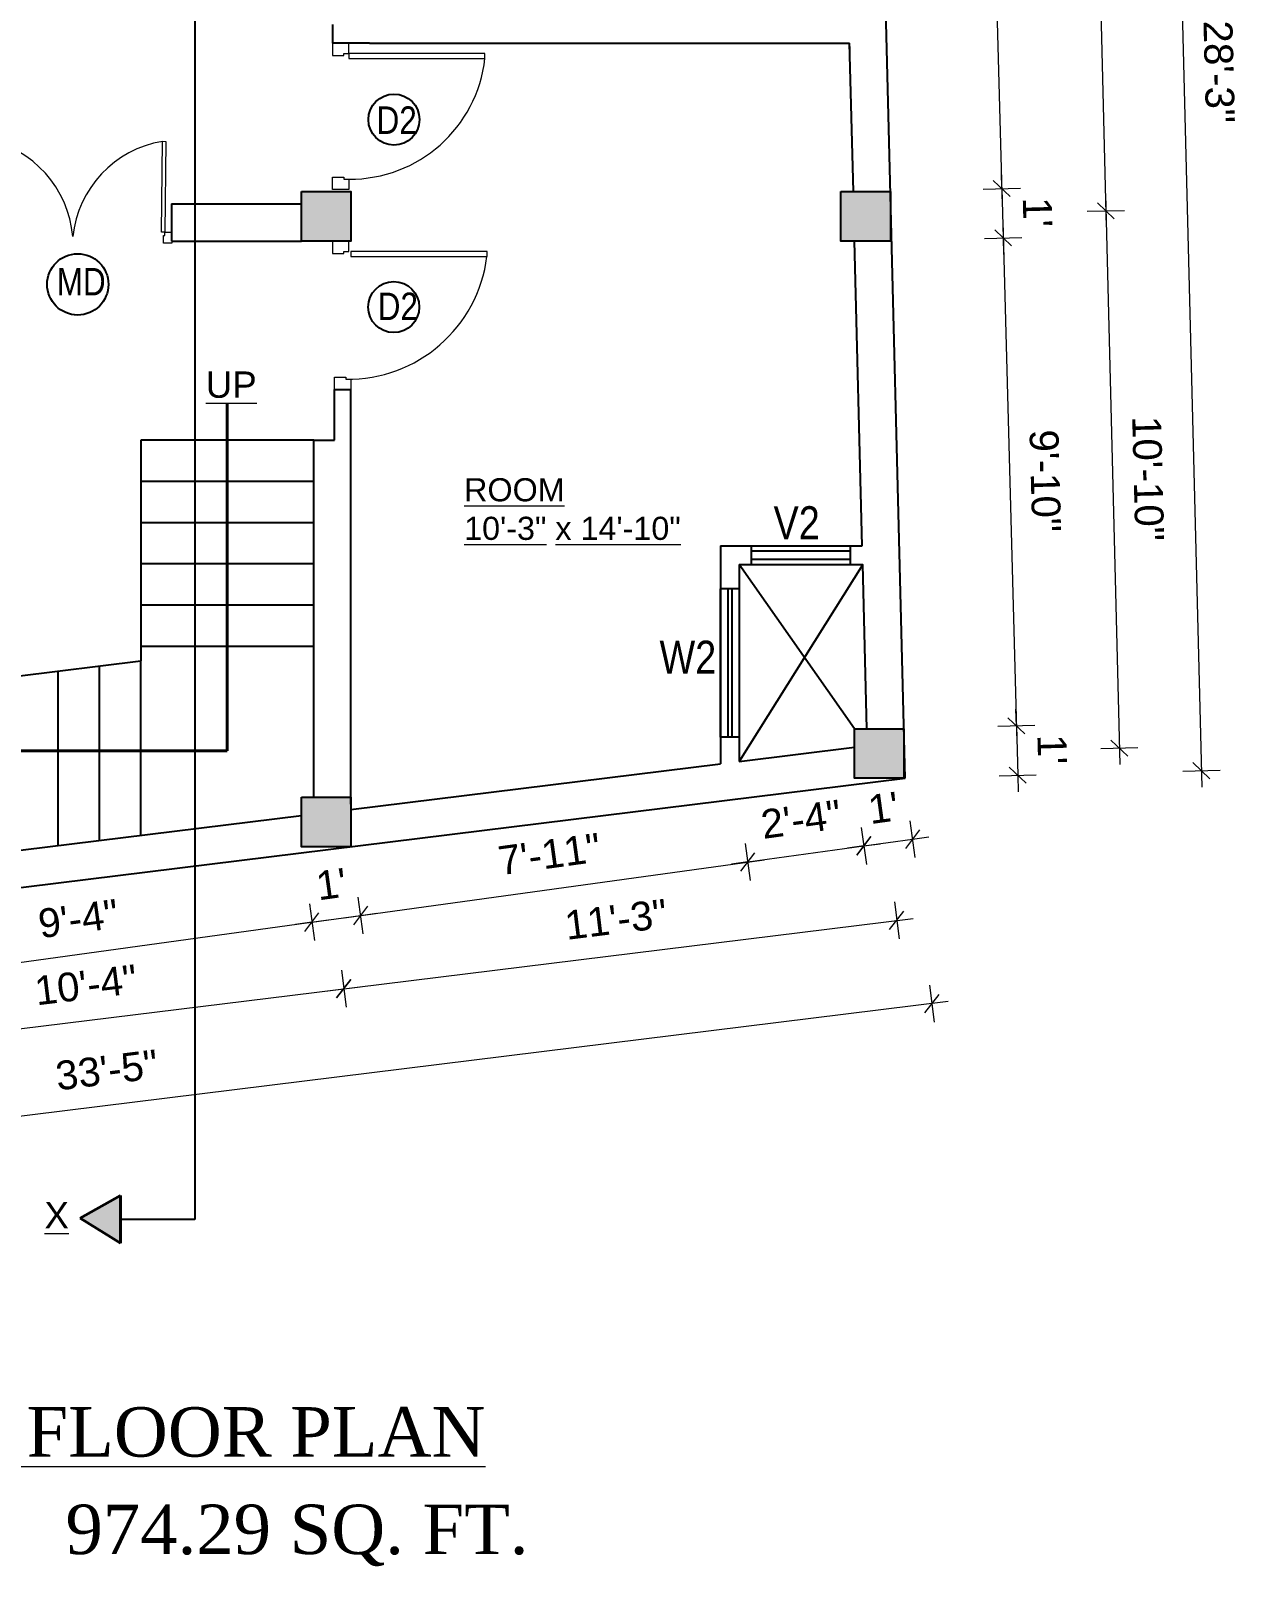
# Model space of a CAD drawing. Header units: inches. Extents: x -111 to 45239, y -6849 to 1261.
# Drawn here: x 25653 to 25946.2, y -912.2 to -539.9 of the extents above; entities that cross this region are included whole.
import ezdxf

# ---------------------------------------------------------------- set-up
doc = ezdxf.new("R2010")
doc.units = ezdxf.units.IN
doc.header["$LTSCALE"] = 0.5
doc.header["$MEASUREMENT"] = 0
doc.header["$PDMODE"] = 66
for name, color, linetype, lineweight in [('A_Title Text', 105, 'Continuous', 60), ('door', 202, 'Continuous', 5), ('TEXT', 220, 'Continuous', 9), ('Text 0.200', 122, 'Continuous', 20), ('Toilet', 7, 'Continuous', 25), ('wall', 20, 'Continuous', 40)]:
    doc.layers.add(name, color=color, linetype=linetype, lineweight=lineweight)
doc.styles.add('arial', font='arial.ttf')
doc.styles.add('ordinary', font='ARIALN.TTF')
doc.styles.get("Standard").update_dxf_attribs({"font": 'arial.ttf'})
doc.dimstyles.new('Sudeep', dxfattribs={"dimtxt": 6, "dimasz": 4, "dimexe": 4.5, "dimexo": 4.5, "dimgap": 5, "dimtad": 1, "dimdec": 0, "dimlunit": 4, "dimtxsty": 'arial', "dimblk": 'OBLIQUE', "dimcen": 250, "dimdle": 4, "dimclrd": 86, "dimclre": 5, "dimclrt": 1, "dimadec": 0, "dimazin": 0, "dimtfac": 1, "dimtdec": 0, "dimtix": 1, "dimtmove": 1, "dimatfit": 3, "dimldrblk": 'OBLIQUE', "dimfxl": 4.5, "dimfxlon": 1, "dimfrac": 2, "dimlwd": 15, "dimlwe": 13, "dimarcsym": 0})

# ---------------------------------------------------------------- blocks, each defined once
blk = doc.blocks.new('_Oblique')
at = {"color": 0, "linetype": 'ByBlock', "lineweight": -2}
blk.add_line((-0.5, -0.5), (0.5, 0.5), dxfattribs=at)
blk = doc.blocks.new('*D794')
at = {"layer": 'A_Title Text', "color": 86, "lineweight": 15, "transparency": 16777216}
blk.add_line((25884.18, -416.89), (25888.68, -582.14), dxfattribs=at)
at = {"layer": 'A_Title Text', "color": 5, "lineweight": 13, "transparency": 16777216}
for p, q in [((25879.79, -421.01), (25888.79, -420.77)), ((25884.08, -578.26), (25893.07, -578.02))]:
    blk.add_line(p, q, dxfattribs=at)
at = {"layer": 'Defpoints', "color": 0, "transparency": 16777216}
for p in [(25857.27, -421.62), (25861.55, -578.88), (25888.57, -578.14)]:
    blk.add_point(p, dxfattribs=at)
at = {"layer": 'A_Title Text', "color": 86, "lineweight": 15, "transparency": 16777216, "xscale": 4, "yscale": 4, "zscale": 4}
for p, rotation in [((25884.29, -420.89), 91.55964457940769), ((25888.57, -578.14), 271.5596445794077)]:
    blk.add_blockref('_Oblique', p, dxfattribs=dict(at, rotation=rotation))
at = {"layer": 'A_Title Text', "color": 1, "transparency": 16777216, "insert": (25895.01, -499.28), "char_height": 7, "attachment_point": 5, "rotation": 271.5596, "style": 'arial'}
blk.add_mtext('13\'-1"', dxfattribs=at)
blk = doc.blocks.new('*D795')
at = {"layer": 'A_Title Text', "color": 86, "lineweight": 15, "transparency": 16777216}
for p, q in [((25888.57, -578.14), (25888.47, -574.14)), ((25888.57, -578.14), (25888.9, -590.13)), ((25888.9, -590.13), (25889.01, -594.13))]:
    blk.add_line(p, q, dxfattribs=at)
at = {"layer": 'A_Title Text', "color": 5, "lineweight": 13, "transparency": 16777216}
for p, q in [((25884.08, -578.26), (25893.07, -578.02)), ((25884.4, -590.25), (25893.4, -590.01))]:
    blk.add_line(p, q, dxfattribs=at)
at = {"layer": 'Defpoints', "color": 0, "transparency": 16777216}
for p in [(25861.55, -578.88), (25861.55, -590.88), (25888.9, -590.13)]:
    blk.add_point(p, dxfattribs=at)
at = {"layer": 'A_Title Text', "color": 86, "lineweight": 15, "transparency": 16777216, "xscale": 4, "yscale": 4, "zscale": 4}
for p, rotation in [((25888.57, -578.14), 271.5596445794169), ((25888.9, -590.13), 91.55964457941695)]:
    blk.add_blockref('_Oblique', p, dxfattribs=dict(at, rotation=rotation))
at = {"layer": 'A_Title Text', "color": 1, "transparency": 16777216, "insert": (25897.25, -583.9), "char_height": 7, "attachment_point": 5, "rotation": 271.5596, "style": 'arial'}
blk.add_mtext("1'", dxfattribs=at)
blk = doc.blocks.new('*D796')
at = {"layer": 'A_Title Text', "color": 86, "lineweight": 15, "transparency": 16777216}
blk.add_line((25888.79, -586.13), (25892.23, -712.41), dxfattribs=at)
at = {"layer": 'A_Title Text', "color": 5, "lineweight": 13, "transparency": 16777216}
for p, q in [((25884.4, -590.25), (25893.4, -590.01)), ((25887.62, -708.53), (25896.62, -708.29))]:
    blk.add_line(p, q, dxfattribs=at)
at = {"layer": 'Defpoints', "color": 0, "transparency": 16777216}
for p in [(25861.55, -590.88), (25864.85, -709.15), (25892.12, -708.41)]:
    blk.add_point(p, dxfattribs=at)
at = {"layer": 'A_Title Text', "color": 86, "lineweight": 15, "transparency": 16777216, "xscale": 4, "yscale": 4, "zscale": 4}
for p, rotation in [((25888.9, -590.13), 91.55964457941695), ((25892.12, -708.41), 271.5596445794169)]:
    blk.add_blockref('_Oblique', p, dxfattribs=dict(at, rotation=rotation))
at = {"layer": 'A_Title Text', "color": 1, "transparency": 16777216, "insert": (25899.08, -649.04), "char_height": 7, "attachment_point": 5, "rotation": 271.5596, "style": 'arial'}
blk.add_mtext('9\'-10"', dxfattribs=at)
blk = doc.blocks.new('*D797')
at = {"layer": 'A_Title Text', "color": 86, "lineweight": 15, "transparency": 16777216}
for p, q in [((25892.12, -708.41), (25892.01, -704.41)), ((25892.12, -708.41), (25892.45, -720.41)), ((25892.45, -720.41), (25892.56, -724.41))]:
    blk.add_line(p, q, dxfattribs=at)
at = {"layer": 'A_Title Text', "color": 5, "lineweight": 13, "transparency": 16777216}
for p, q in [((25887.62, -708.53), (25896.62, -708.29)), ((25887.95, -720.53), (25896.95, -720.29))]:
    blk.add_line(p, q, dxfattribs=at)
at = {"layer": 'Defpoints', "color": 0, "transparency": 16777216}
for p in [(25864.85, -709.15), (25865.15, -721.15), (25892.45, -720.41)]:
    blk.add_point(p, dxfattribs=at)
at = {"layer": 'A_Title Text', "color": 86, "lineweight": 15, "transparency": 16777216, "xscale": 4, "yscale": 4, "zscale": 4}
for p, rotation in [((25892.12, -708.41), 271.5596445794169), ((25892.45, -720.41), 91.55964457941695)]:
    blk.add_blockref('_Oblique', p, dxfattribs=dict(at, rotation=rotation))
at = {"layer": 'A_Title Text', "color": 1, "transparency": 16777216, "insert": (25900.8, -714.18), "char_height": 7, "attachment_point": 5, "rotation": 271.5596, "style": 'arial'}
blk.add_mtext("1'", dxfattribs=at)
blk = doc.blocks.new('*D800')
at = {"layer": 'A_Title Text', "color": 86, "lineweight": 15, "transparency": 16777216}
blk.add_line((25909.43, -410.3), (25913.91, -587.55), dxfattribs=at)
at = {"layer": 'A_Title Text', "color": 5, "lineweight": 13, "transparency": 16777216}
for p, q in [((25905.03, -414.42), (25914.03, -414.19)), ((25909.31, -583.67), (25918.31, -583.44))]:
    blk.add_line(p, q, dxfattribs=at)
at = {"layer": 'Defpoints', "color": 0, "transparency": 16777216}
for p in [(25857.27, -415.62), (25913.81, -583.55), (25861.55, -584.88)]:
    blk.add_point(p, dxfattribs=at)
at = {"layer": 'A_Title Text', "color": 86, "lineweight": 15, "transparency": 16777216, "xscale": 4, "yscale": 4, "zscale": 4}
for p, rotation in [((25909.53, -414.3), 91.44911383239761), ((25913.81, -583.55), 271.4491138323976)]:
    blk.add_blockref('_Oblique', p, dxfattribs=dict(at, rotation=rotation))
at = {"layer": 'A_Title Text', "color": 1, "transparency": 16777216, "insert": (25920.18, -498.71), "char_height": 7, "attachment_point": 5, "rotation": 271.4491, "style": 'arial'}
blk.add_mtext('14\'-1"', dxfattribs=at)
blk = doc.blocks.new('*D801')
at = {"layer": 'A_Title Text', "color": 86, "lineweight": 15, "transparency": 16777216}
blk.add_line((25913.71, -579.55), (25917.21, -717.83), dxfattribs=at)
at = {"layer": 'A_Title Text', "color": 5, "lineweight": 13, "transparency": 16777216}
for p, q in [((25909.31, -583.67), (25918.31, -583.44)), ((25912.61, -713.94), (25921.6, -713.72))]:
    blk.add_line(p, q, dxfattribs=at)
at = {"layer": 'Defpoints', "color": 0, "transparency": 16777216}
for p in [(25861.55, -584.88), (25917.1, -713.83), (25864.85, -715.15)]:
    blk.add_point(p, dxfattribs=at)
at = {"layer": 'A_Title Text', "color": 86, "lineweight": 15, "transparency": 16777216, "xscale": 4, "yscale": 4, "zscale": 4}
for p, rotation in [((25913.81, -583.55), 91.44911383237411), ((25917.1, -713.83), 271.4491138323741)]:
    blk.add_blockref('_Oblique', p, dxfattribs=dict(at, rotation=rotation))
at = {"layer": 'A_Title Text', "color": 1, "transparency": 16777216, "insert": (25924.03, -648.47), "char_height": 7, "attachment_point": 5, "rotation": 271.4491, "style": 'arial'}
blk.add_mtext('10\'-10"', dxfattribs=at)
blk = doc.blocks.new('*D802')
at = {"layer": 'A_Title Text', "color": 86, "lineweight": 15, "transparency": 16777216}
blk.add_line((25928.26, -376.79), (25937.1, -723.32), dxfattribs=at)
at = {"layer": 'A_Title Text', "color": 5, "lineweight": 13, "transparency": 16777216}
for p, q in [((25923.86, -380.91), (25932.86, -380.68)), ((25932.5, -719.43), (25941.5, -719.2))]:
    blk.add_line(p, q, dxfattribs=at)
at = {"layer": 'Defpoints', "color": 0, "transparency": 16777216}
for p in [(25856.51, -382.62), (25865.15, -721.15), (25937, -719.32)]:
    blk.add_point(p, dxfattribs=at)
at = {"layer": 'A_Title Text', "color": 86, "lineweight": 15, "transparency": 16777216, "xscale": 4, "yscale": 4, "zscale": 4}
for p, rotation in [((25928.36, -380.79), 91.46195018982071), ((25937, -719.32), 271.4619501898207)]:
    blk.add_blockref('_Oblique', p, dxfattribs=dict(at, rotation=rotation))
at = {"layer": 'A_Title Text', "color": 1, "transparency": 16777216, "insert": (25941.25, -549.84), "char_height": 7, "attachment_point": 5, "rotation": 271.462, "style": 'arial'}
blk.add_mtext('28\'-3"', dxfattribs=at)
blk = doc.blocks.new('*D808')
at = {"layer": 'A_Title Text', "color": 5, "lineweight": 13, "transparency": 16777216}
for p, q in [((25720.62, -751.6), (25721.85, -760.51)), ((25609.63, -766.92), (25610.86, -775.84))]:
    blk.add_line(p, q, dxfattribs=at)
at = {"layer": 'A_Title Text', "color": 86, "lineweight": 15, "transparency": 16777216}
blk.add_line((25606.29, -771.93), (25725.19, -755.51), dxfattribs=at)
at = {"layer": 'Defpoints', "color": 0, "transparency": 16777216}
for p in [(25718.71, -737.76), (25607.71, -752.96), (25721.23, -756.05)]:
    blk.add_point(p, dxfattribs=at)
at = {"layer": 'A_Title Text', "color": 86, "lineweight": 15, "transparency": 16777216, "xscale": 4, "yscale": 4, "zscale": 4}
for p, rotation in [((25721.23, -756.05), 7.861618189192069), ((25610.25, -771.38), 187.8616181891921)]:
    blk.add_blockref('_Oblique', p, dxfattribs=dict(at, rotation=rotation))
at = {"layer": 'A_Title Text', "color": 1, "transparency": 16777216, "insert": (25664.57, -755.22), "char_height": 7, "attachment_point": 5, "rotation": 7.8616, "style": 'arial'}
blk.add_mtext('9\'-4"', dxfattribs=at)
blk = doc.blocks.new('*D809')
at = {"layer": 'A_Title Text', "color": 5, "lineweight": 13, "transparency": 16777216}
for p, q in [((25720.62, -751.6), (25721.85, -760.51)), ((25732.39, -749.97), (25733.62, -758.89))]:
    blk.add_line(p, q, dxfattribs=at)
at = {"layer": 'A_Title Text', "color": 86, "lineweight": 15, "transparency": 16777216}
for p, q in [((25721.23, -756.05), (25733.01, -754.43)), ((25733.01, -754.43), (25736.97, -753.88)), ((25721.23, -756.05), (25717.27, -756.6))]:
    blk.add_line(p, q, dxfattribs=at)
at = {"layer": 'Defpoints', "color": 0, "transparency": 16777216}
for p in [(25718.71, -737.76), (25730.71, -737.76), (25733.01, -754.43)]:
    blk.add_point(p, dxfattribs=at)
at = {"layer": 'A_Title Text', "color": 86, "lineweight": 15, "transparency": 16777216, "xscale": 4, "yscale": 4, "zscale": 4}
for p, rotation in [((25733.01, -754.43), 187.8616181891921), ((25721.23, -756.05), 7.861618189192097)]:
    blk.add_blockref('_Oblique', p, dxfattribs=dict(at, rotation=rotation))
at = {"layer": 'A_Title Text', "color": 1, "transparency": 16777216, "insert": (25725.95, -746.81), "char_height": 7, "attachment_point": 5, "rotation": 7.8616, "style": 'arial'}
blk.add_mtext("1'", dxfattribs=at)
blk = doc.blocks.new('*D810')
at = {"layer": 'A_Title Text', "color": 5, "lineweight": 13, "transparency": 16777216}
for p, q in [((25826.34, -737), (25827.57, -745.91)), ((25732.39, -749.97), (25733.62, -758.89))]:
    blk.add_line(p, q, dxfattribs=at)
at = {"layer": 'A_Title Text', "color": 86, "lineweight": 15, "transparency": 16777216}
blk.add_line((25729.04, -754.98), (25830.92, -740.91), dxfattribs=at)
at = {"layer": 'Defpoints', "color": 0, "transparency": 16777216}
for p in [(25824.84, -726.13), (25730.71, -737.76), (25826.95, -741.46)]:
    blk.add_point(p, dxfattribs=at)
at = {"layer": 'A_Title Text', "color": 86, "lineweight": 15, "transparency": 16777216, "xscale": 4, "yscale": 4, "zscale": 4}
for p, rotation in [((25826.95, -741.46), 7.861618189192069), ((25733.01, -754.43), 187.8616181891921)]:
    blk.add_blockref('_Oblique', p, dxfattribs=dict(at, rotation=rotation))
at = {"layer": 'A_Title Text', "color": 1, "transparency": 16777216, "insert": (25778.82, -739.51), "char_height": 7, "attachment_point": 5, "rotation": 7.8616, "style": 'arial'}
blk.add_mtext('7\'-11"', dxfattribs=at)
blk = doc.blocks.new('*D811')
at = {"layer": 'A_Title Text', "color": 5, "lineweight": 13, "transparency": 16777216}
for p, q in [((25854.5, -733.11), (25855.73, -742.03)), ((25826.34, -737), (25827.57, -745.91))]:
    blk.add_line(p, q, dxfattribs=at)
at = {"layer": 'A_Title Text', "color": 86, "lineweight": 15, "transparency": 16777216}
for p, q in [((25855.12, -737.57), (25859.08, -737.02)), ((25826.95, -741.46), (25855.12, -737.57)), ((25826.95, -741.46), (25822.99, -742))]:
    blk.add_line(p, q, dxfattribs=at)
at = {"layer": 'Defpoints', "color": 0, "transparency": 16777216}
for p in [(25852.85, -721.15), (25824.84, -726.13), (25855.12, -737.57)]:
    blk.add_point(p, dxfattribs=at)
at = {"layer": 'A_Title Text', "color": 86, "lineweight": 15, "transparency": 16777216, "xscale": 4, "yscale": 4, "zscale": 4}
for p, rotation in [((25855.12, -737.57), 187.8616181891921), ((25826.95, -741.46), 7.861618189192097)]:
    blk.add_blockref('_Oblique', p, dxfattribs=dict(at, rotation=rotation))
at = {"layer": 'A_Title Text', "color": 1, "transparency": 16777216, "insert": (25839.87, -731.08), "char_height": 7, "attachment_point": 5, "rotation": 7.8616, "style": 'arial'}
blk.add_mtext('2\'-4"', dxfattribs=at)
blk = doc.blocks.new('*D812')
at = {"layer": 'A_Title Text', "color": 5, "lineweight": 13, "transparency": 16777216}
for p, q in [((25854.5, -733.11), (25855.73, -742.03)), ((25866.28, -731.48), (25867.51, -740.4))]:
    blk.add_line(p, q, dxfattribs=at)
at = {"layer": 'A_Title Text', "color": 86, "lineweight": 15, "transparency": 16777216}
for p, q in [((25855.12, -737.57), (25866.89, -735.94)), ((25866.89, -735.94), (25870.85, -735.39)), ((25855.12, -737.57), (25851.15, -738.11))]:
    blk.add_line(p, q, dxfattribs=at)
at = {"layer": 'Defpoints', "color": 0, "transparency": 16777216}
for p in [(25852.85, -721.15), (25864.85, -721.15), (25866.89, -735.94)]:
    blk.add_point(p, dxfattribs=at)
at = {"layer": 'A_Title Text', "color": 86, "lineweight": 15, "transparency": 16777216, "xscale": 4, "yscale": 4, "zscale": 4}
for p, rotation in [((25855.12, -737.57), 7.861618189192097), ((25866.89, -735.94), 187.8616181891921)]:
    blk.add_blockref('_Oblique', p, dxfattribs=dict(at, rotation=rotation))
at = {"layer": 'A_Title Text', "color": 1, "transparency": 16777216, "insert": (25859.84, -728.32), "char_height": 7, "attachment_point": 5, "rotation": 7.8616, "style": 'arial'}
blk.add_mtext("1'", dxfattribs=at)
blk = doc.blocks.new('*D814')
at = {"layer": 'A_Title Text', "color": 5, "lineweight": 13, "transparency": 16777216}
for p, q in [((25728.41, -767.73), (25729.51, -776.66)), ((25605.41, -782.93), (25606.51, -791.86))]:
    blk.add_line(p, q, dxfattribs=at)
at = {"layer": 'A_Title Text', "color": 86, "lineweight": 15, "transparency": 16777216}
blk.add_line((25601.99, -787.88), (25732.93, -771.71), dxfattribs=at)
at = {"layer": 'Defpoints', "color": 0, "transparency": 16777216}
for p in [(25724.71, -737.76), (25601.71, -752.96), (25728.96, -772.2)]:
    blk.add_point(p, dxfattribs=at)
at = {"layer": 'A_Title Text', "color": 86, "lineweight": 15, "transparency": 16777216, "xscale": 4, "yscale": 4, "zscale": 4}
for p, rotation in [((25728.96, -772.2), 7.042870252561201), ((25605.96, -787.39), 187.0428702525612)]:
    blk.add_blockref('_Oblique', p, dxfattribs=dict(at, rotation=rotation))
at = {"layer": 'A_Title Text', "color": 1, "transparency": 16777216, "insert": (25666.41, -771.29), "char_height": 7, "attachment_point": 5, "rotation": 7.0429, "style": 'arial'}
blk.add_mtext('10\'-4"', dxfattribs=at)
blk = doc.blocks.new('*D815')
at = {"layer": 'A_Title Text', "color": 5, "lineweight": 13, "transparency": 16777216}
for p, q in [((25862.56, -751.16), (25863.66, -760.09)), ((25728.41, -767.73), (25729.51, -776.66))]:
    blk.add_line(p, q, dxfattribs=at)
at = {"layer": 'A_Title Text', "color": 86, "lineweight": 15, "transparency": 16777216}
blk.add_line((25724.99, -772.69), (25867.08, -755.13), dxfattribs=at)
at = {"layer": 'Defpoints', "color": 0, "transparency": 16777216}
for p in [(25858.85, -721.15), (25724.71, -737.76), (25863.11, -755.62)]:
    blk.add_point(p, dxfattribs=at)
at = {"layer": 'A_Title Text', "color": 86, "lineweight": 15, "transparency": 16777216, "xscale": 4, "yscale": 4, "zscale": 4}
for p, rotation in [((25863.11, -755.62), 7.042870252561201), ((25728.96, -772.2), 187.0428702525612)]:
    blk.add_blockref('_Oblique', p, dxfattribs=dict(at, rotation=rotation))
at = {"layer": 'A_Title Text', "color": 1, "transparency": 16777216, "insert": (25794.98, -755.4), "char_height": 7, "attachment_point": 5, "rotation": 7.0429, "style": 'arial'}
blk.add_mtext('11\'-3"', dxfattribs=at)
blk = doc.blocks.new('*D816')
at = {"layer": 'A_Title Text', "color": 5, "lineweight": 13, "transparency": 16777216}
for p, q in [((25871.05, -771.35), (25872.16, -780.28)), ((25472.91, -820.58), (25474.02, -829.51))]:
    blk.add_line(p, q, dxfattribs=at)
at = {"layer": 'A_Title Text', "color": 86, "lineweight": 15, "transparency": 16777216}
blk.add_line((25875.58, -775.33), (25469.49, -825.53), dxfattribs=at)
at = {"layer": 'Defpoints', "color": 0, "transparency": 16777216}
for p in [(25864.85, -721.15), (25466.71, -770.38), (25473.46, -825.04)]:
    blk.add_point(p, dxfattribs=at)
at = {"layer": 'A_Title Text', "color": 86, "lineweight": 15, "transparency": 16777216, "xscale": 4, "yscale": 4, "zscale": 4}
for p, rotation in [((25871.61, -775.82), 7.048186145986355), ((25473.46, -825.04), 187.0481861459864)]:
    blk.add_blockref('_Oblique', p, dxfattribs=dict(at, rotation=rotation))
at = {"layer": 'A_Title Text', "color": 1, "transparency": 16777216, "insert": (25671.48, -791.92), "char_height": 7, "attachment_point": 5, "rotation": 7.0482, "style": 'arial'}
blk.add_mtext('33\'-5"', dxfattribs=at)

msp = doc.modelspace()

# ---------------------------------------------------------------- hatches: boundary and pattern name
at = {"layer": 'Toilet'}
for points in [[(25730.71, -578.88), (25718.71, -578.88), (25718.71, -590.88), (25730.71, -590.88)], [(25861.55, -578.88), (25849.55, -578.88), (25849.55, -590.88), (25861.55, -590.88)], [(25864.85, -709.15), (25852.85, -709.15), (25852.85, -721.15), (25864.85, -721.15)], [(25730.71, -725.76), (25718.71, -725.76), (25718.71, -737.76), (25730.71, -737.76)]]:
    msp.add_hatch(color=1, dxfattribs=at).paths.add_polyline_path(points)
at = {"layer": 'wall', "ltscale": 5}
h = msp.add_hatch(color=2, dxfattribs=at)
h.dxf.hatch_style = 1
h.paths.add_polyline_path([(25665, -827.81), (25674.77, -833.89), (25674.77, -822.36)])

# ---------------------------------------------------------------- linework, layer by layer
at = {"layer": 'door', "ltscale": 0.5}
for p, q in [((25730.21, -545.38), (25730.21, -542.88)), ((25730.21, -545.38), (25730.21, -542.88)), ((25685.59, -588.72), (25687.26, -588.74)), ((25685.59, -588.72), (25687.26, -588.74)), ((25730.21, -593.38), (25730.21, -590.88)), ((25730.21, -593.38), (25730.21, -590.88))]:
    msp.add_line(p, q, dxfattribs=at)
for points in [[(25730.21, -542.88), (25726.21, -542.88), (25726.21, -545.88), (25728.96, -545.88), (25728.96, -545.38), (25730.21, -545.38)], [(25730.21, -542.88), (25726.21, -542.88), (25726.21, -545.88), (25728.96, -545.88), (25728.96, -545.38), (25730.21, -545.38)], [(25726.21, -575.38), (25728.96, -575.38), (25728.96, -575.88), (25730.21, -575.88), (25730.21, -578.38), (25726.21, -578.38)], [(25687.26, -588.74), (25687.23, -591.41), (25685.23, -591.38), (25685.25, -589.55), (25685.58, -589.55), (25685.59, -588.72)], [(25687.26, -588.74), (25687.23, -591.41), (25685.23, -591.38), (25685.25, -589.55), (25685.58, -589.55), (25685.59, -588.72)], [(25730.21, -590.88), (25726.21, -590.88), (25726.21, -593.88), (25728.96, -593.88), (25728.96, -593.38), (25730.21, -593.38)], [(25730.21, -590.88), (25726.21, -590.88), (25726.21, -593.88), (25728.96, -593.88), (25728.96, -593.38), (25730.21, -593.38)]]:
    msp.add_lwpolyline(points, dxfattribs=at)
for points in [[(25763.21, -545.38), (25730.21, -545.38), (25730.21, -546.63), (25763.21, -546.63)], [(25763.21, -545.38), (25730.21, -545.38), (25730.21, -546.63), (25763.21, -546.63)], [(25685.83, -566.71), (25685.59, -588.72), (25684.76, -588.71), (25685, -566.7)], [(25685.83, -566.71), (25685.59, -588.72), (25684.76, -588.71), (25685, -566.7)], [(25730.21, -575.88), (25730.21, -578.38), (25726.21, -578.38), (25726.21, -575.38), (25728.96, -575.38), (25728.96, -575.88)], [(25763.71, -593.38), (25730.71, -593.38), (25730.71, -594.63), (25763.71, -594.63)], [(25763.71, -593.38), (25730.71, -593.38), (25730.71, -594.63), (25763.71, -594.63)], [(25730.71, -624.38), (25730.71, -626.88), (25726.71, -626.88), (25726.71, -623.88), (25729.46, -623.88), (25729.46, -624.38)], [(25730.71, -624.38), (25730.71, -626.88), (25726.71, -626.88), (25726.71, -623.88), (25729.46, -623.88), (25729.46, -624.38)]]:
    msp.add_lwpolyline(points, close=True, dxfattribs=at)
for centre, radius, start, end in [((25730.48, -542.94), 32.94, 269.5296, 353.5756), ((25730.48, -542.94), 32.94, 269.5296, 353.5756), ((25637.12, -591.97), 26.2, 4.7327, 79.3154), ((25637.12, -591.97), 26.2, 4.7327, 79.3154), ((25689.28, -592.55), 26.2, 99.416, 173.9987), ((25689.28, -592.55), 26.2, 99.416, 173.9987), ((25730.01, -590.43), 33.95, 269.0596, 352.8964), ((25730.01, -590.43), 33.95, 269.0596, 352.8964)]:
    msp.add_arc(centre, radius, start, end, dxfattribs=at)
at = {"layer": 'Toilet'}
for p, q in [((25692.88, -288.81), (25692.88, -828.12)), ((25865.15, -721.15), (25856.59, -382.62)), ((25726.21, -538.38), (25726.21, -542.88)), ((25735.21, -542.88), (25726.21, -542.88)), ((25735.21, -542.88), (25851.66, -542.88)), ((25852.57, -578.88), (25851.66, -542.88)), ((25851.7, -544.38), (25851.66, -542.88)), ((25687.21, -581.88), (25718.71, -581.88)), ((25687.21, -581.88), (25687.21, -590.88)), ((25687.21, -590.88), (25718.71, -590.88)), ((25854.73, -664.79), (25852.88, -590.88)), ((25726.71, -639.18), (25726.71, -626.88)), ((25726.71, -626.88), (25730.71, -626.88)), ((25730.71, -639.18), (25730.71, -626.88)), ((25721.71, -639.18), (25679.71, -639.18)), ((25679.71, -639.18), (25679.71, -692.67)), ((25721.71, -689.18), (25721.71, -639.18)), ((25721.71, -639.18), (25726.71, -639.18)), ((25730.71, -727.46), (25730.71, -639.18)), ((25721.71, -649.18), (25679.71, -649.18)), ((25721.71, -659.18), (25679.71, -659.18)), ((25820.34, -664.79), (25854.73, -664.79)), ((25820.34, -664.79), (25820.34, -717.62)), ((25721.71, -669.18), (25679.71, -669.18)), ((25824.84, -669.29), (25854.85, -669.29)), ((25824.84, -669.29), (25824.84, -717.06)), ((25852.85, -709.15), (25824.84, -669.29)), ((25854.85, -669.29), (25824.84, -717.06)), ((25855.85, -709.15), (25854.85, -669.29)), ((25721.71, -679.18), (25679.71, -679.18)), ((25721.71, -725.76), (25721.71, -688.02)), ((25721.71, -689.18), (25679.71, -689.18)), ((25649.71, -696.38), (25679.71, -692.67)), ((25659.71, -737.47), (25659.71, -695.15)), ((25669.71, -736.23), (25669.71, -693.91)), ((25679.71, -734.99), (25679.71, -692.67)), ((25820.34, -714.18), (25820.34, -717.62)), ((25824.84, -717.06), (25852.85, -713.6)), ((25824.84, -714.18), (25824.84, -717.06)), ((25730.71, -728.69), (25820.34, -717.62)), ((25481.71, -768.52), (25865.15, -721.15)), ((25607.71, -743.89), (25718.71, -730.18)), ((25692.88, -828.12), (25674.77, -828.12))]:
    msp.add_line(p, q, dxfattribs=at)
at = {"layer": 'Toilet', "color": 3}
for p, q in [((25827.84, -669.29), (25827.84, -664.79)), ((25827.84, -666.04), (25851.84, -666.04)), ((25851.84, -669.29), (25851.84, -664.79)), ((25827.84, -668.04), (25851.84, -668.04)), ((25824.84, -675.18), (25820.34, -675.18)), ((25820.34, -711.18), (25820.34, -675.18)), ((25822.21, -711.18), (25822.21, -675.18)), ((25823.21, -711.18), (25823.21, -675.18)), ((25824.84, -675.18), (25824.84, -711.18)), ((25824.84, -711.18), (25820.34, -711.18))]:
    msp.add_line(p, q, dxfattribs=at)
at = {"layer": 'Toilet'}
for points in [[(25718.71, -578.88), (25730.71, -578.88), (25730.71, -590.88), (25718.71, -590.88)], [(25849.55, -578.88), (25861.55, -578.88), (25861.55, -590.88), (25849.55, -590.88)], [(25852.85, -709.15), (25864.85, -709.15), (25864.85, -721.15), (25852.85, -721.15)], [(25718.71, -725.76), (25730.71, -725.76), (25730.71, -737.76), (25718.71, -737.76)]]:
    msp.add_lwpolyline(points, close=True, dxfattribs=at)
for centre, radius in [((25741.14, -561.42), 6.19), ((25664.44, -601.39), 7.43), ((25741.09, -606.89), 6.19)]:
    msp.add_circle(centre, radius, dxfattribs=at)
at = {"layer": 'wall', "color": 1, "ltscale": 5}
for p, q in [((25700.71, -630.29), (25700.71, -714.52)), ((25700.71, -714.52), (25636.66, -714.52)), ((25674.77, -822.36), (25665, -827.81)), ((25674.77, -833.89), (25674.77, -822.36)), ((25665, -827.81), (25674.77, -833.89))]:
    msp.add_line(p, q, dxfattribs=at)

# ---------------------------------------------------------------- texts
at = {"layer": 'door', "ltscale": 0.5, "style": 'ordinary'}
for s, insert, char_height, width, attachment_point, rotation in [('D2', (25736.92, -564.9), 6.664, 3.6268, 7, 0), ('D2', (25737.2, -603.38), 6.664, 3.6268, 1, 360), ('V2', (25833.21, -663.2), 8, 4.3538, 7, 0), ('W2', (25805.56, -695.8), 8, 4.3538, 7, 0)]:
    msp.add_mtext(s, dxfattribs=dict(at, insert=insert, char_height=char_height, width=width, attachment_point=attachment_point, rotation=rotation))
at = {"layer": 'door', "ltscale": 0.5, "insert": (25659.34, -597.4), "char_height": 6.664, "width": 3.6268, "attachment_point": 1, "style": 'ordinary'}
msp.add_mtext('MD', dxfattribs=at)
at = {"layer": 'TEXT'}
for s, insert, char_height, width, attachment_point in [('{\\LUP }', (25707.86, -628.98), 6.378, 70.6779, 9), ('{\\fArial TUR|b0|i0|c162|p34;\\LROOM\\P1\\fArial TUR|b0|i0|c0|p34;0\\fArial TUR|b0|i0|c162|p34;\'-\\fArial TUR|b0|i0|c0|p34;3\\fArial TUR|b0|i0|c162|p34;" x 1\\fArial TUR|b0|i0|c0|p34;4\\fArial TUR|b0|i0|c162|p34;\'-\\fArial TUR|b0|i0|c0|p34;10\\fArial TUR|b0|i0|c162|p34;"}', (25758.16, -663.43), 5.60913, 62.1621, 7), ('{\\LX}', (25662.3, -830.31), 6.378, 70.6779, 9)]:
    msp.add_mtext(s, dxfattribs=dict(at, insert=insert, char_height=char_height, width=width, attachment_point=attachment_point))
at = {"layer": 'Text 0.200', "ltscale": 10, "char_height": 12, "attachment_point": 2}
for s, insert, width in [('{\\fTimes New Roman|b0|i0|c0|p18;\\L\\PFIRST FLOOR PLAN}', (25680.74, -853.65), 191.0164), ('\\pi-60,l72;{\\fTimes New Roman|b0|i0|c0|p18;AREA:-^I  974.29 SQ. FT.}', (25674.62, -897.28), 219.164)]:
    msp.add_mtext(s, dxfattribs=dict(at, insert=insert, width=width))

# ---------------------------------------------------------------- dimensions: what is measured, and where the dimension line sits
at = {"layer": 'A_Title Text'}
for p1, p2, distance, picture, middle in [((25856.51, -382.62), (25865.15, -721.15), 71.87, '*D802', (25941.25, -549.84)), ((25857.27, -415.62), (25861.55, -584.88), 52.27, '*D800', (25920.18, -498.71)), ((25857.27, -421.62), (25861.55, -578.88), 27.03, '*D794', (25895.01, -499.28)), ((25864.85, -721.15), (25466.71, -770.38), 55.08, '*D816', (25671.48, -791.92))]:
    dim = msp.add_aligned_dim(p1=p1, p2=p2, distance=distance, dimstyle='Sudeep', override={"dimtxt": 7}, dxfattribs=at)
    dim.commit()
    dim.dimension.update_dxf_attribs({"geometry": picture, "text_midpoint": middle})
for base, p1, p2, angle, picture, middle in [((25888.9, -590.13), (25861.55, -578.88), (25861.55, -590.88), 91.5596, '*D795', (25897.25, -583.9)), ((25917.1, -713.83), (25861.55, -584.88), (25864.85, -715.15), 91.4491, '*D801', (25924.03, -648.47)), ((25892.12, -708.41), (25861.55, -590.88), (25864.85, -709.15), 91.5596, '*D796', (25899.08, -649.04)), ((25892.45, -720.41), (25864.85, -709.15), (25865.15, -721.15), 91.5596, '*D797', (25900.8, -714.18)), ((25863.11, -755.62), (25724.71, -737.76), (25858.85, -721.15), 187.0429, '*D815', (25794.98, -755.4)), ((25855.12, -737.57), (25824.84, -726.13), (25852.85, -721.15), 187.8616, '*D811', (25839.87, -731.08)), ((25866.89, -735.94), (25852.85, -721.15), (25864.85, -721.15), 187.8616, '*D812', (25859.84, -728.32)), ((25826.95, -741.46), (25730.71, -737.76), (25824.84, -726.13), 187.8616, '*D810', (25778.82, -739.51)), ((25728.96, -772.2), (25601.71, -752.96), (25724.71, -737.76), 187.0429, '*D814', (25666.41, -771.29)), ((25721.23, -756.05), (25607.71, -752.96), (25718.71, -737.76), 187.8616, '*D808', (25664.57, -755.22)), ((25733.01, -754.43), (25718.71, -737.76), (25730.71, -737.76), 187.8616, '*D809', (25725.95, -746.81))]:
    dim = msp.add_linear_dim(base=base, p1=p1, p2=p2, angle=angle, dimstyle='Sudeep', override={"dimtxt": 7}, dxfattribs=at)
    dim.commit()
    dim.dimension.update_dxf_attribs({"geometry": picture, "text_midpoint": middle})

doc.saveas('drawing.dxf')
